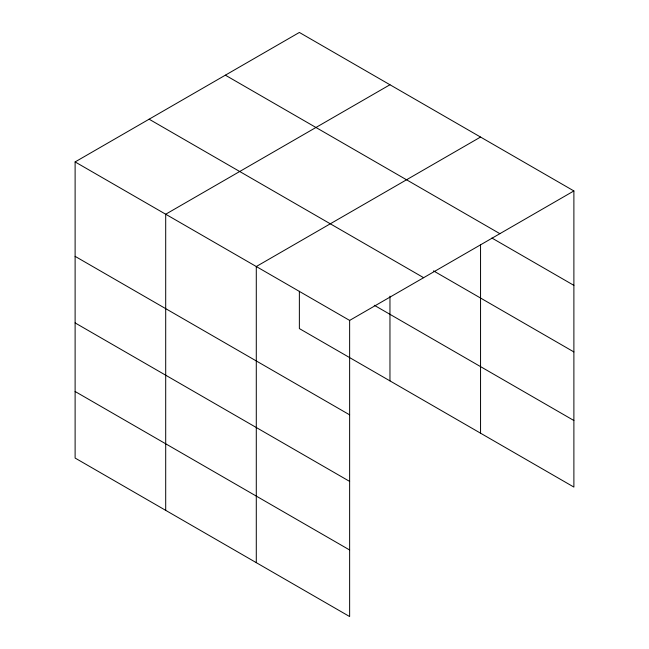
<?xml version="1.0" encoding="UTF-8"?>
<svg xmlns="http://www.w3.org/2000/svg" width="649" height="649" viewBox="0 0 649 649"><rect width="100%" height="100%" fill="white"/><g stroke="black" fill="none" stroke-linecap="round" stroke-linejoin="round"><path stroke-width="0.97" d="M349.633 481.404L349.633 320.419L75.114 161.925L75.114 458.056L349.633 616.55L349.633 481.404L75.114 322.91M75.114 161.925L299.367 32.45L573.886 190.944L573.886 487.075L299.367 328.581L299.367 291.263M389.96 84.751L165.698 214.227L165.698 510.357M480.552 137.053L256.29 266.528L256.29 562.659M349.633 320.419L573.886 190.944M225.365 75.179L499.884 233.672M491.893 238.029L573.886 285.365M433.516 270.884L573.886 351.928M149.116 119.197L423.635 277.691M374.278 305.265L573.886 420.511M75.114 256.347L349.633 414.841M75.114 391.493L349.633 549.987M480.552 244.592L480.552 433.183M389.96 296.171L389.96 380.882"/></g></svg>
